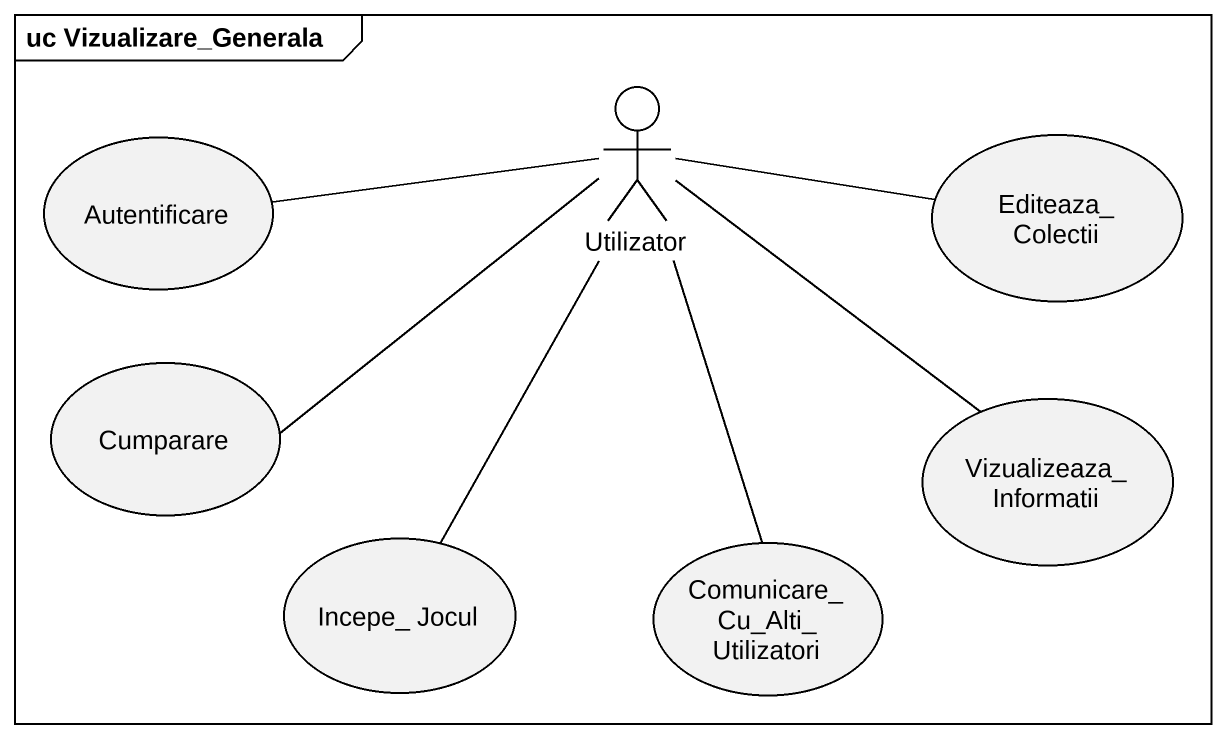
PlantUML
@startuml
mainframe uc Vizualizare_Generala
usecase Autentificare
actor Utilizator
usecase "Editeaza_ Colectii" as Editeaza_Colectii
usecase Cumparare
usecase "Vizualizeaza_ Informatii" as Vizualizeaza_Informatii
usecase "Incepe_ Jocul" as Incepe_Jocul
usecase "Comunicare_ Cu_Alti_ Utilizatori" as Comunicare_Cu_Alti
Autentificare -right- Utilizator
Utilizator -right- Editeaza_Colectii
Utilizator -- Vizualizeaza_Informatii
Cumparare -right- Utilizator
Incepe_Jocul -up- Utilizator
Comunicare_Cu_Alti -up- Utilizator
@enduml
